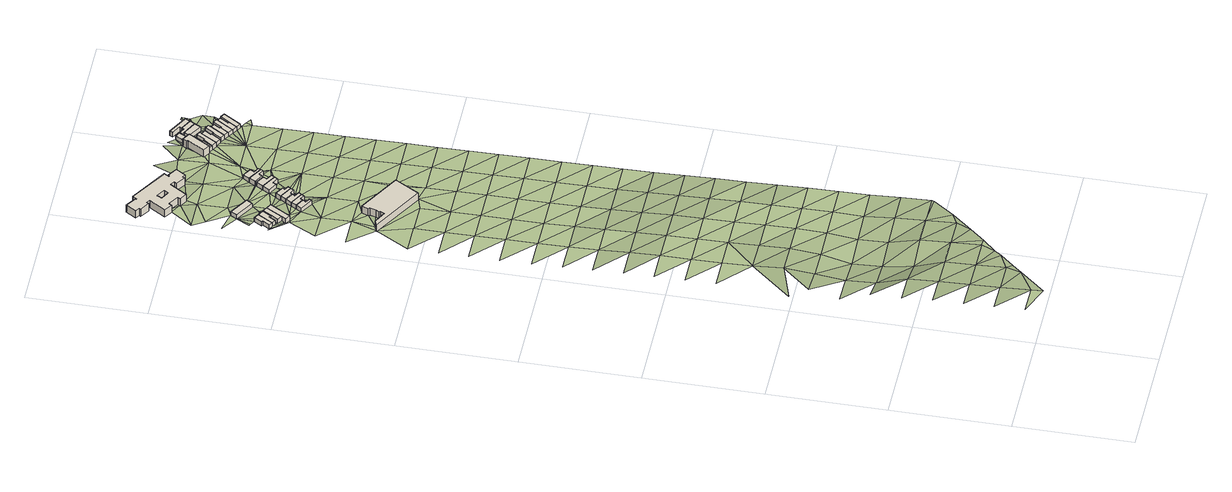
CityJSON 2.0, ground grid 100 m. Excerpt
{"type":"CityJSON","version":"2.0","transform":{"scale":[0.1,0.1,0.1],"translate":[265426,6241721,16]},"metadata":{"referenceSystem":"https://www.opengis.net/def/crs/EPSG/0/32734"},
"CityObjects":{
"building1":{"type":"Building","attributes":{"address":"Swift Street Salt River Cape Town","building":"house","building:levels":"1","footprint":{"type":"Polygon"},"plus_code":"CQX5X2X3+X4R","ground_height":20,"building_height":4.1,"roof_height":24.1},"geometry":[{"type":"Solid","lod":"1","boundaries":[[[[0,1,2,3,4,5]],[[1,6,7,3,2]],[[6,8,9,7]],[[8,10,11,9]],[[10,12,13,11]],[[12,0,5,4,13]],[[4,3,7,9,11,13]],[[12,10,8,6,1,0]]]]}]},
"building2":{"type":"Building","attributes":{"address":"Swift Street Salt River Cape Town","building":"house","building:levels":"1","footprint":{"type":"Polygon"},"plus_code":"CQXFXJX3+X8V","ground_height":19.91,"building_height":4.1,"roof_height":24.01},"geometry":[{"type":"Solid","lod":"1","boundaries":[[[[14,0,5,15]],[[0,12,16,5]],[[12,17,18,16]],[[17,19,20,18]],[[19,21,22,20]],[[21,14,15,22]],[[15,5,16,18,20,22]],[[21,19,17,12,0,14]]]]}]},
"building3":{"type":"Building","attributes":{"address":"9 Shelley Road Salt River 7925 Cape Town","building":"pavilion","building:levels":"2","footprint":{"type":"Polygon"},"plus_code":"CVX2XXXH+X4V","ground_height":21.98,"building_height":6.9,"roof_height":28.88},"geometry":[{"type":"Solid","lod":"1","boundaries":[[[[23,24,25,26]],[[24,27,28,25]],[[27,29,30,28]],[[29,31,32,30]],[[31,33,34,32]],[[33,35,36,34]],[[35,37,38,36]],[[37,39,40,38]],[[39,41,42,40]],[[41,43,44,42]],[[43,23,26,44]],[[26,25,28,30,32,34,36,38,40,42,44]],[[43,41,39,37,35,33,31,29,27,24,23]]]]}]},
"building4":{"type":"Building","attributes":{"address":"Swift Street Salt River Cape Town","building":"house","building:levels":"1","footprint":{"type":"Polygon"},"plus_code":"CQXHX5X9+XXV","ground_height":20.48,"building_height":4.1,"roof_height":24.58},"geometry":[{"type":"Solid","lod":"1","boundaries":[[[[45,14,46,47]],[[14,21,22,48,46]],[[21,49,50,51,48,22]],[[49,52,53,51,50]],[[52,45,47,53]],[[47,46,48,51,53]],[[52,49,21,14,45]]]]}]},
"building5":{"type":"Building","attributes":{"address":"Shelley Road Salt River Cape Town","building":"house","building:levels":"1","footprint":{"type":"Polygon"},"plus_code":"CQXRXMX7+XMV","ground_height":20.48,"building_height":4.1,"roof_height":24.58},"geometry":[{"type":"Solid","lod":"1","boundaries":[[[[45,52,53,47]],[[52,54,55,53]],[[54,56,57,55]],[[56,58,59,57]],[[58,45,47,59]],[[47,53,55,57,59]],[[58,56,54,52,45]]]]}]},
"building6":{"type":"Building","attributes":{"address":"Shelley Road Salt River Cape Town","building":"house","building:levels":"1","footprint":{"type":"Polygon"},"plus_code":"CRXCX8XC+X5W","ground_height":20.48,"building_height":4.1,"roof_height":24.58},"geometry":[{"type":"Solid","lod":"1","boundaries":[[[[60,61,62,63]],[[61,64,65,62]],[[64,66,67,65]],[[66,68,69,67]],[[68,70,71,69]],[[70,60,63,71]],[[63,62,65,67,69,71]],[[70,68,66,64,61,60]]]]}]},
"building7":{"type":"Building","attributes":{"building":"school","building:levels":"1","footprint":{"type":"Polygon"},"plus_code":"CQXRXFXH+XRX","ground_height":19.02,"building_height":4.1,"roof_height":23.12},"geometry":[{"type":"Solid","lod":"1","boundaries":[[[[72,73,74,75]],[[73,76,77,74]],[[76,78,79,77]],[[78,72,75,79]],[[75,74,77,79]],[[78,76,73,72]]]]}]},
"building8":{"type":"Building","attributes":{"address":"Shelley Road Salt River Cape Town","building":"house","building:levels":"1","footprint":{"type":"Polygon"},"plus_code":"CRXFXQXG+XJR","ground_height":20.48,"building_height":4.1,"roof_height":24.58},"geometry":[{"type":"Solid","lod":"1","boundaries":[[[[61,60,63,62]],[[60,80,81,63]],[[80,82,83,81]],[[82,84,85,83]],[[84,86,87,85]],[[86,61,62,87]],[[62,63,81,83,85,87]],[[86,84,82,80,60,61]]]]}]},
"building9":{"type":"Building","attributes":{"address":"Shelley Road Salt River Cape Town","building":"house","building:levels":"1","footprint":{"type":"Polygon"},"plus_code":"CRXMXCXM+XQW","ground_height":20.47,"building_height":4.1,"roof_height":24.57},"geometry":[{"type":"Solid","lod":"1","boundaries":[[[[86,84,85,87]],[[84,88,89,85]],[[88,90,91,89]],[[90,92,93,91]],[[92,94,95,93]],[[94,86,87,95]],[[87,85,89,91,93,95]],[[94,92,90,88,84,86]]]]}]},
"building10":{"type":"Building","attributes":{"address":"Shelley Road Salt River Cape Town","building":"house","building:levels":"1","footprint":{"type":"Polygon"},"plus_code":"CRXQXMX8+X4W","ground_height":20.47,"building_height":4.1,"roof_height":24.57},"geometry":[{"type":"Solid","lod":"1","boundaries":[[[[94,92,93,95]],[[92,96,97,93]],[[96,98,99,97]],[[98,100,101,99]],[[100,102,103,101]],[[102,94,95,103]],[[95,93,97,99,101,103]],[[102,100,98,96,92,94]]]]}]},
"building11":{"type":"Building","attributes":{"address":"Shelley Road Salt River Cape Town","building":"house","building:levels":"1","footprint":{"type":"Polygon"},"plus_code":"CRXXXGXW+XRV","ground_height":20.47,"building_height":4.1,"roof_height":24.57},"geometry":[{"type":"Solid","lod":"1","boundaries":[[[[104,105,101,103]],[[105,106,107,101]],[[106,108,109,107]],[[108,110,111,109]],[[110,112,113,111]],[[112,104,103,113]],[[103,101,107,109,111,113]],[[112,110,108,106,105,104]]]]}]},
"building12":{"type":"Building","attributes":{"address":"Dryden Street Salt River Cape Town","building":"school","building:levels":"2","footprint":{"type":"Polygon"},"plus_code":"CRXFX9XJ+XCX","ground_height":17.57,"building_height":6.9,"roof_height":24.47},"geometry":[{"type":"Solid","lod":"1","boundaries":[[[[114,115,116,117]],[[115,118,119,116]],[[118,120,121,119]],[[120,122,123,121]],[[122,124,125,123]],[[124,126,127,125]],[[126,128,129,127]],[[128,130,131,129]],[[130,132,133,131]],[[132,134,135,133]],[[134,136,137,135]],[[136,138,139,137]],[[138,140,141,139]],[[140,142,143,141]],[[142,144,145,143]],[[144,146,147,145]],[[146,148,149,147]],[[148,150,151,149]],[[150,152,153,151]],[[152,154,155,153]],[[154,156,157,155]],[[156,158,159,157]],[[158,160,161,159]],[[160,162,163,161]],[[162,164,165,163]],[[164,166,167,165]],[[166,168,169,167]],[[168,114,117,169]],[[170,171,172,173]],[[171,174,175,172]],[[174,176,177,175]],[[176,170,173,177]],[[117,116,119,121,123,125,127,129,131,133,135,137,139,141,143,145,147,149,151,153,155,157,159,161,163,165,167,169],[173,172,175,177]],[[168,166,164,162,160,158,156,154,152,150,148,146,144,142,140,138,136,134,132,130,128,126,124,122,120,118,115,114],[176,174,171,170]]]]}]},
"building13":{"type":"Building","attributes":{"address":"Shelley Road Salt River Cape Town","building":"house","building:levels":"1","footprint":{"type":"Polygon"},"plus_code":"CVX7XHX2+X6W","ground_height":19.8,"building_height":4.1,"roof_height":23.9},"geometry":[{"type":"Solid","lod":"1","boundaries":[[[[178,179,180,181]],[[179,182,183,180]],[[182,184,185,183]],[[184,186,187,185]],[[186,188,189,187]],[[188,178,181,189]],[[181,180,183,185,187,189]],[[188,186,184,182,179,178]]]]}]},
"building14":{"type":"Building","attributes":{"address":"Shelley Road Salt River Cape Town","building":"house","building:levels":"1","footprint":{"type":"Polygon"},"plus_code":"CVXFX6X8+XGR","ground_height":19.8,"building_height":4.1,"roof_height":23.9},"geometry":[{"type":"Solid","lod":"1","boundaries":[[[[179,178,181,180]],[[178,190,191,181]],[[190,192,193,191]],[[192,194,195,193]],[[194,196,197,195]],[[196,179,180,197]],[[180,181,191,193,195,197]],[[196,194,192,190,178,179]]]]}]},
"building15":{"type":"Building","attributes":{"address":"Shelley Road Salt River Cape Town","building":"house","building:levels":"1","footprint":{"type":"Polygon"},"plus_code":"CVXJXJX8+X7R","ground_height":19.8,"building_height":4.1,"roof_height":23.9},"geometry":[{"type":"Solid","lod":"1","boundaries":[[[[198,199,200,201,202,203]],[[199,204,205,201,200]],[[204,206,207,205]],[[206,208,209,207]],[[208,210,211,209]],[[210,198,203,202,211]],[[202,201,205,207,209,211]],[[210,208,206,204,199,198]]]]}]},
"building16":{"type":"Building","attributes":{"address":"Shelley Road Salt River Cape Town","building":"house","building:levels":"1","footprint":{"type":"Polygon"},"plus_code":"CVXRXQXM+XRV","ground_height":19.12,"building_height":4.1,"roof_height":23.22},"geometry":[{"type":"Solid","lod":"1","boundaries":[[[[199,198,203,200]],[[198,212,213,203]],[[212,214,215,213]],[[214,216,217,215]],[[216,218,219,217]],[[218,199,200,219]],[[200,203,213,215,217,219]],[[218,216,214,212,198,199]]]]}]},
"building17":{"type":"Building","attributes":{"address":"52 Dove Street Salt River Cape Town","building":"house","building:levels":"2","footprint":{"type":"Polygon"},"plus_code":"C3X5X9XP+X6W","ground_height":18.05,"building_height":6.9,"roof_height":24.95},"geometry":[{"type":"Solid","lod":"1","boundaries":[[[[220,221,222,223,224,225]],[[221,226,227,223,222]],[[226,228,229,227]],[[228,230,231,229]],[[230,232,233,231]],[[232,234,235,233]],[[234,236,237,235]],[[236,220,225,224,237]],[[224,223,227,229,231,233,235,237]],[[236,234,232,230,228,226,221,220]]]]}]},
"building18":{"type":"Building","attributes":{"address":"50 Dove Street Salt River Cape Town","building":"house","building:levels":"1","footprint":{"type":"Polygon"},"plus_code":"C3XFXPXW+XJR","ground_height":17.06,"building_height":4.1,"roof_height":21.16},"geometry":[{"type":"Solid","lod":"1","boundaries":[[[[221,220,225,222]],[[220,238,239,225]],[[238,240,241,239]],[[240,242,243,241]],[[242,244,245,243]],[[244,221,222,245]],[[222,225,239,241,243,245]],[[244,242,240,238,220,221]]]]}]},
"building19":{"type":"Building","attributes":{"address":"48 Dove Street Salt River Cape Town","building":"house","building:levels":"1","footprint":{"type":"Polygon"},"plus_code":"C3XGXJXP+X8R","ground_height":18.05,"building_height":4.1,"roof_height":22.15},"geometry":[{"type":"Solid","lod":"1","boundaries":[[[[238,246,247,248,249,239]],[[246,250,251,248,247]],[[250,252,253,251]],[[252,254,255,253]],[[254,256,257,255]],[[256,240,258,257]],[[240,238,239,249,258]],[[249,248,251,253,255,257,258]],[[240,256,254,252,250,246,238]]]]}]},
"building20":{"type":"Building","attributes":{"address":"46 Dove Street Salt River Cape Town","building":"house","building:levels":"1","footprint":{"type":"Polygon"},"plus_code":"C3XQXQX2+XFV","ground_height":18.05,"building_height":4.1,"roof_height":22.15},"geometry":[{"type":"Solid","lod":"1","boundaries":[[[[259,260,261,248]],[[260,262,263,261]],[[262,264,265,263]],[[264,266,267,265]],[[266,268,251,267]],[[268,259,248,251]],[[248,261,263,265,267,251]],[[268,266,264,262,260,259]]]]}]},
"building21":{"type":"Building","attributes":{"address":"Salt River Cape Town","building":"house","building:levels":"1","footprint":{"type":"Polygon"},"plus_code":"C3XJX5X3+XQV","ground_height":17.06,"building_height":4.1,"roof_height":21.16},"geometry":[{"type":"Solid","lod":"1","boundaries":[[[[269,270,271,272]],[[270,273,274,271]],[[273,275,276,274]],[[275,269,272,276]],[[272,271,274,276]],[[275,273,270,269]]]]}]},
"building22":{"type":"Building","attributes":{"address":"44 Dove Street Salt River Cape Town","building":"house","building:levels":"1","footprint":{"type":"Polygon"},"plus_code":"C4X2X7X3+XWW","ground_height":18.05,"building_height":4.1,"roof_height":22.15},"geometry":[{"type":"Solid","lod":"1","boundaries":[[[[277,278,279,280]],[[278,281,282,279]],[[281,283,284,282]],[[283,285,286,284]],[[285,287,288,286]],[[287,289,290,288]],[[289,277,280,290]],[[280,279,282,284,286,288,290]],[[289,287,285,283,281,278,277]]]]}]},
"building23":{"type":"Building","attributes":{"address":"42 Dove Street Salt River Cape Town","building":"house","building:levels":"1","footprint":{"type":"Polygon"},"plus_code":"C4X6XWXQ+X3R","ground_height":18.05,"building_height":4.1,"roof_height":22.15},"geometry":[{"type":"Solid","lod":"1","boundaries":[[[[277,291,292,280]],[[291,293,294,295,292]],[[293,296,297,298,295,294]],[[296,299,300,298,297]],[[299,278,279,300]],[[278,277,280,279]],[[280,292,295,298,300,279]],[[278,299,296,293,291,277]]]]}]},
"building24":{"type":"Building","attributes":{"address":"Kingsley Road Salt River Cape Town","building":"house","building:levels":"1","footprint":{"type":"Polygon"},"plus_code":"C4X3XJXR+XFW","ground_height":17.06,"building_height":4.1,"roof_height":21.16},"geometry":[{"type":"Solid","lod":"1","boundaries":[[[[301,302,303,304]],[[302,305,306,303]],[[305,307,308,306]],[[307,301,304,308]],[[304,303,306,308]],[[307,305,302,301]]]]}]},
"building25":{"type":"Building","attributes":{"address":"40 Dove Street Salt River Cape Town","building":"house","building:levels":"1","footprint":{"type":"Polygon"},"plus_code":"C4XCX4XG+XQX","ground_height":17.71,"building_height":4.1,"roof_height":21.81},"geometry":[{"type":"Solid","lod":"1","boundaries":[[[[291,309,310,311]],[[309,312,313,310]],[[312,314,315,313]],[[314,316,317,315]],[[316,318,319,317]],[[318,293,294,319]],[[293,291,311,294]],[[311,310,313,315,317,319,294]],[[293,318,316,314,312,309,291]]]]}]},
"building26":{"type":"Building","attributes":{"address":"Kingsley Road Salt River Cape Town","building":"house","building:levels":"1","footprint":{"type":"Polygon"},"plus_code":"C4X6X7X9+XVV","ground_height":17.06,"building_height":4.1,"roof_height":21.16},"geometry":[{"type":"Solid","lod":"1","boundaries":[[[[301,320,321,304]],[[320,322,323,324,321]],[[322,325,326,327,324,323]],[[325,328,329,327,326]],[[328,330,331,329]],[[330,302,303,331]],[[302,301,304,303]],[[304,321,324,327,329,331,303]],[[302,330,328,325,322,320,301]]]]}]},
"building27":{"type":"Building","attributes":{"address":"38 Dove Street Salt River Cape Town","building":"house","building:levels":"1","footprint":{"type":"Polygon"},"plus_code":"C4XPXQX6+X8W","ground_height":17.71,"building_height":4.1,"roof_height":21.81},"geometry":[{"type":"Solid","lod":"1","boundaries":[[[[309,332,333,310]],[[332,334,335,333]],[[334,336,337,335]],[[336,338,339,337]],[[338,312,313,339]],[[312,309,310,313]],[[310,333,335,337,339,313]],[[312,338,336,334,332,309]]]]}]},
"building28":{"type":"Building","attributes":{"address":"Kingsley Road Salt River Cape Town","building":"house","building:levels":"1","footprint":{"type":"Polygon"},"plus_code":"C4X8XVX3+X7R","ground_height":16.66,"building_height":4.1,"roof_height":20.76},"geometry":[{"type":"Solid","lod":"1","boundaries":[[[[340,341,342,343]],[[341,344,345,342]],[[344,346,347,345]],[[346,348,349,347]],[[348,350,323,349]],[[350,340,343,323]],[[343,342,345,347,349,323]],[[350,348,346,344,341,340]]]]}]},
"building29":{"type":"Building","attributes":{"address":"36 Dove Street Salt River Cape Town","building":"house","building:levels":"1","footprint":{"type":"Polygon"},"plus_code":"C4XQXWXR+XQX","ground_height":17.71,"building_height":4.1,"roof_height":21.81},"geometry":[{"type":"Solid","lod":"1","boundaries":[[[[332,351,352,333]],[[351,353,354,352]],[[353,355,356,354]],[[355,334,335,356]],[[334,332,333,335]],[[333,352,354,356,335]],[[334,355,353,351,332]]]]}]},
"terrain1":{"type":"TINRelief","geometry":[{"type":"CompositeSurface","lod":"1","boundaries":[[[357,358,359]],[[360,361,357]],[[360,362,363]],[[357,359,364]],[[364,360,357]],[[362,365,366]],[[367,362,360]],[[365,368,369]],[[367,360,364]],[[362,370,365]],[[368,371,372]],[[367,370,362]],[[367,364,373]],[[368,365,374]],[[371,375,376]],[[370,374,365]],[[377,367,373]],[[370,367,377]],[[378,371,368]],[[375,379,380]],[[378,368,374]],[[379,381,380]],[[370,377,382]],[[383,375,371]],[[370,384,374]],[[385,381,386]],[[383,371,378]],[[382,384,370]],[[387,379,375]],[[378,374,388]],[[387,375,383]],[[388,374,384]],[[389,381,379]],[[382,390,384]],[[391,386,392]],[[378,393,383]],[[387,389,379]],[[393,378,388]],[[388,384,390]],[[386,381,394]],[[395,396,392]],[[387,383,397]],[[394,381,389]],[[390,398,388]],[[393,397,383]],[[399,400,395]],[[387,401,389]],[[392,386,402]],[[394,403,386]],[[393,388,404]],[[401,387,397]],[[398,404,388]],[[392,402,395]],[[405,399,406]],[[403,402,386]],[[394,389,407]],[[393,408,397]],[[407,389,401]],[[399,395,409]],[[410,411,406]],[[393,404,408]],[[403,394,412]],[[402,409,395]],[[404,398,413]],[[401,397,414]],[[412,394,407]],[[406,399,415]],[[416,417,410]],[[397,408,414]],[[403,418,402]],[[404,413,408]],[[409,415,399]],[[407,401,419]],[[418,403,412]],[[410,406,420]],[[416,421,422]],[[419,401,414]],[[409,402,423]],[[415,420,406]],[[407,424,412]],[[408,413,425]],[[418,423,402]],[[426,416,410]],[[408,427,414]],[[428,429,421]],[[407,419,424]],[[409,430,415]],[[420,426,410]],[[418,412,431]],[[408,425,427]],[[423,430,409]],[[421,416,432]],[[419,414,433]],[[434,428,435]],[[431,412,424]],[[420,415,436]],[[426,432,416]],[[433,414,427]],[[418,437,423]],[[430,436,415]],[[421,438,428]],[[419,439,424]],[[440,441,435]],[[437,418,431]],[[420,442,426]],[[432,438,421]],[[439,419,433]],[[430,423,443]],[[436,442,420]],[[428,444,435]],[[431,424,445]],[[446,447,440]],[[443,423,437]],[[432,426,448]],[[438,444,428]],[[445,424,439]],[[446,449,447]],[[430,450,436]],[[442,448,426]],[[435,451,440]],[[437,431,452]],[[450,430,443]],[[453,438,432]],[[444,451,435]],[[452,431,445]],[[442,436,454]],[[432,448,453]],[[449,455,456]],[[457,446,440]],[[437,458,443]],[[454,436,450]],[[459,444,438]],[[451,457,440]],[[458,437,452]],[[449,460,455]],[[461,448,442]],[[446,462,449]],[[453,459,438]],[[450,443,463]],[[461,442,454]],[[464,460,465]],[[466,467,455]],[[451,444,468]],[[469,460,464]],[[460,470,455]],[[457,462,446]],[[463,443,458]],[[467,466,471]],[[470,460,469]],[[465,472,464]],[[453,448,473]],[[459,468,444]],[[474,475,476]],[[471,474,477]],[[450,478,454]],[[448,461,473]],[[479,475,480]],[[480,475,474]],[[470,481,455]],[[470,469,482]],[[449,462,483]],[[451,484,457]],[[485,474,471]],[[474,486,480]],[[478,450,463]],[[480,21,479]],[[459,453,487]],[[19,479,21]],[[468,484,451]],[[73,488,489]],[[466,64,471]],[[64,485,471]],[[455,490,466]],[[73,489,491]],[[461,454,492]],[[462,457,483]],[[487,453,473]],[[455,481,490]],[[0,73,491]],[[485,64,493]],[[72,494,73]],[[492,454,478]],[[468,459,495]],[[485,493,58]],[[484,496,457]],[[497,64,466]],[[457,496,483]],[[73,0,498]],[[64,61,493]],[[14,498,0]],[[461,499,473]],[[495,459,487]],[[45,498,14]],[[86,493,61]],[[490,500,466]],[[499,461,492]],[[501,502,503]],[[500,497,466]],[[72,504,503]],[[498,505,73]],[[45,58,498]],[[493,94,58]],[[493,86,94]],[[468,506,484]],[[490,481,43]],[[505,498,58]],[[487,473,507]],[[506,468,495]],[[60,70,508]],[[502,509,510]],[[504,501,503]],[[496,511,483]],[[504,72,512]],[[497,500,508]],[[508,82,60]],[[507,473,499]],[[94,102,58]],[[60,82,80]],[[509,502,501]],[[82,508,500]],[[513,496,484]],[[483,511,43]],[[58,102,112]],[[58,182,505]],[[500,84,82]],[[495,487,514]],[[513,484,506]],[[500,88,84]],[[515,510,509]],[[90,88,92]],[[512,505,182]],[[112,182,58]],[[516,500,490]],[[514,487,507]],[[88,517,92]],[[96,92,98]],[[518,515,509]],[[43,516,490]],[[511,496,519]],[[98,92,517]],[[511,520,43]],[[512,521,504]],[[501,522,509]],[[501,504,521]],[[495,523,506]],[[98,517,100]],[[513,519,496]],[[112,524,182]],[[182,179,512]],[[525,88,500]],[[524,526,527]],[[520,516,43]],[[523,495,514]],[[528,529,530]],[[512,179,196]],[[524,184,182]],[[531,520,511]],[[524,527,184]],[[516,525,500]],[[532,517,88]],[[512,196,533]],[[528,534,529]],[[533,521,512]],[[501,535,522]],[[536,513,506]],[[519,531,511]],[[532,100,517]],[[188,184,527]],[[100,532,527]],[[521,535,501]],[[536,506,523]],[[186,184,188]],[[525,532,88]],[[522,537,538]],[[516,520,539]],[[532,188,527]],[[537,522,540]],[[519,513,541]],[[533,196,194]],[[533,199,521]],[[531,539,520]],[[522,535,540]],[[533,194,542]],[[538,537,543]],[[536,541,513]],[[192,190,194]],[[218,521,199]],[[188,532,178]],[[194,190,542]],[[535,521,218]],[[525,516,544]],[[190,545,542]],[[546,531,519]],[[542,545,547]],[[539,544,516]],[[190,178,548]],[[535,549,540]],[[548,178,532]],[[540,549,550]],[[541,546,519]],[[545,190,548]],[[551,552,553]],[[525,554,532]],[[553,555,551]],[[548,556,545]],[[216,557,558]],[[559,539,531]],[[548,558,556]],[[218,560,535]],[[544,554,525]],[[561,218,216]],[[562,555,553]],[[560,549,535]],[[216,558,561]],[[546,559,531]],[[548,532,563]],[[560,562,549]],[[561,560,218]],[[544,539,564]],[[554,563,532]],[[548,565,558]],[[559,564,539]],[[561,558,566]],[[567,554,544]],[[560,568,562]],[[563,565,548]],[[562,568,569]],[[564,567,544]],[[560,561,570]],[[565,566,558]],[[568,560,571]],[[572,563,554]],[[571,560,570]],[[570,561,573]],[[567,572,554]],[[259,573,561]],[[566,259,561]],[[230,568,571]],[[565,563,574]],[[573,575,570]],[[572,574,563]],[[230,571,232]],[[568,230,228]],[[568,228,576]],[[259,566,260]],[[577,566,565]],[[566,578,260]],[[574,577,565]],[[566,579,578]],[[580,260,578]],[[581,244,582]],[[270,228,226]],[[260,580,262]],[[583,254,581]],[[228,270,269]],[[566,309,579]],[[270,226,273]],[[581,254,244]],[[221,244,226]],[[228,269,584]],[[585,262,580]],[[566,586,309]],[[273,226,587]],[[226,244,587]],[[244,254,587]],[[577,588,566]],[[589,273,587]],[[566,590,586]],[[266,264,262]],[[252,587,254]],[[266,262,585]],[[591,266,585]],[[273,589,275]],[[590,566,588]],[[587,592,589]],[[268,266,252]],[[593,275,589]],[[594,266,591]],[[307,587,252]],[[266,594,252]],[[595,275,593]],[[252,594,307]],[[293,299,296]],[[596,593,597]],[[299,293,318]],[[586,590,598]],[[593,596,599]],[[594,281,307]],[[278,299,281]],[[299,318,316]],[[600,590,588]],[[307,281,301]],[[281,299,316]],[[316,301,281]],[[588,601,600]],[[590,602,598]],[[334,603,336]],[[336,603,338]],[[355,603,334]],[[338,314,312]],[[598,602,353]],[[338,355,314]],[[314,604,316]],[[338,603,355]],[[301,605,320]],[[606,301,316]],[[314,355,604]],[[320,605,607]],[[316,604,606]],[[301,606,605]],[[605,608,607]],[[609,607,608]]]}]}
},
"vertices":[
[238,6348,39],[195,6372,39],[195,6372,80],[195,6372,81],[238,6348,81],[238,6348,80],[156,6305,39],[156,6305,81],[167,6298,39],[167,6298,81],[131,6237,39],[131,6237,81],[163,6219,39],[163,6219,81],
[286,6321,39],[286,6321,80],[163,6219,80],[194,6200,39],[194,6200,80],[229,6259,39],[229,6259,80],[244,6250,39],[244,6250,80],
[441,5550,56],[419,5491,56],[419,5491,129],[441,5550,129],[431,5482,56],[431,5482,129],[415,5431,56],[415,5431,129],[397,5397,56],[397,5397,129],[406,5392,56],[406,5392,129],[387,5358,56],[387,5358,129],[290,5410,56],[290,5410,129],[247,5389,56],[247,5389,129],[680,5138,56],[680,5138,129],[799,5342,56],[799,5342,129],
[324,6297,39],[286,6321,86],[324,6297,86],[244,6250,86],[206,6184,39],[206,6184,80],[206,6184,86],[247,6161,39],[247,6161,86],
[223,6122,39],[223,6122,86],[265,6097,39],[265,6097,86],[368,6273,39],[368,6273,86],
[470,6031,45],[399,6072,45],[399,6072,86],[470,6031,86],[370,6025,45],[370,6025,86],[476,5959,45],[476,5959,86],[490,5982,45],[490,5982,86],[454,6005,45],[454,6005,86],
[242,6570,30],[210,6517,30],[210,6517,71],[242,6570,71],[367,6421,30],[367,6421,71],[400,6473,30],[400,6473,71],
[482,6052,45],[482,6052,86],[518,6031,45],[518,6031,86],[534,6054,45],[534,6054,86],[425,6118,45],[425,6118,86],
[549,6081,45],[549,6081,86],[509,6105,45],[509,6105,86],[522,6126,45],[522,6126,86],[453,6166,45],[453,6166,86],
[532,6144,45],[532,6144,86],[573,6125,45],[573,6125,86],[588,6153,45],[588,6153,86],[484,6213,45],[484,6213,86],
[484,6213,38],[588,6153,38],[602,6177,38],[602,6177,86],[568,6197,38],[568,6197,86],[580,6217,38],[580,6217,86],[509,6258,38],[509,6258,86],
[636,7089,9],[554,7141,9],[554,7141,85],[636,7089,85],[547,7130,9],[547,7130,85],[542,7133,9],[542,7133,85],[566,7172,9],[566,7172,85],[255,7368,9],[255,7368,85],[231,7331,9],[231,7331,85],[228,7333,9],[228,7333,85],[233,7340,9],[233,7340,85],[143,7398,9],[143,7398,85],[88,7312,9],[88,7312,85],[122,7291,9],[122,7291,85],[113,7278,9],[113,7278,85],[193,7226,9],[193,7226,85],[205,7245,9],[205,7245,85],[234,7227,9],[234,7227,85],[143,7086,9],[143,7086,85],[209,7043,9],[209,7043,85],[225,7068,9],[225,7068,85],[309,7014,9],[309,7014,85],[296,6993,9],[296,6993,85],[357,6954,9],[357,6954,85],[450,7100,9],[450,7100,85],[487,7077,9],[487,7077,85],[472,7053,9],[472,7053,85],[547,7005,9],[547,7005,85],[558,7022,9],[558,7022,85],[583,7006,9],[583,7006,85],[301,7178,9],[372,7138,9],[372,7138,85],[301,7178,85],[350,7099,9],[350,7099,85],[279,7139,9],[279,7139,85],
[702,6306,38],[580,6378,38],[580,6378,79],[702,6306,79],[545,6320,38],[545,6320,79],[619,6277,38],[619,6277,79],[634,6303,38],[634,6303,79],[683,6275,38],[683,6275,79],
[719,6334,38],[719,6334,79],[669,6364,38],[669,6364,79],[686,6393,38],[686,6393,79],[614,6436,38],[614,6436,79],
[771,6430,31],[652,6501,31],[652,6501,72],[652,6501,79],[771,6430,79],[771,6430,72],[620,6448,31],[620,6448,79],[694,6404,31],[694,6404,79],[712,6434,31],[712,6434,79],[757,6407,31],[757,6407,79],
[786,6454,31],[786,6454,72],[739,6479,31],[739,6479,72],[760,6513,31],[760,6513,72],[686,6559,31],[686,6559,72],
[957,6893,11],[1050,7047,11],[1050,7047,52],[1050,7047,89],[957,6893,89],[957,6893,52],[1062,7067,11],[1062,7067,89],[995,7106,11],[995,7106,89],[974,7072,11],[974,7072,89],[986,7065,11],[986,7065,89],[899,6917,11],[899,6917,89],[951,6885,11],[951,6885,89],
[996,6868,11],[996,6868,52],[1046,6949,11],[1046,6949,52],[1036,6955,11],[1036,6955,52],[1080,7028,11],[1080,7028,52],
[1035,6845,11],[1035,6845,52],[1035,6845,61],[996,6868,61],[1119,6980,11],[1119,6980,61],[1131,6996,11],[1131,6996,61],[1100,7015,11],[1100,7015,61],[1056,6944,11],[1056,6944,61],[1046,6949,61],
[1035,6845,21],[1077,6820,21],[1077,6820,61],[1128,6899,21],[1128,6899,61],[1121,6904,21],[1121,6904,61],[1155,6958,21],[1155,6958,61],[1119,6980,21],
[1060,7177,11],[1021,7104,11],[1021,7104,52],[1060,7177,52],[1061,7081,11],[1061,7081,52],[1102,7157,11],[1102,7157,52],
[1132,6797,17],[1210,6921,17],[1210,6921,61],[1132,6797,61],[1223,6944,17],[1223,6944,61],[1191,6963,17],[1191,6963,61],[1147,6890,17],[1147,6890,61],[1140,6894,17],[1140,6894,61],[1095,6821,17],[1095,6821,61],
[1170,6773,17],[1170,6773,61],[1217,6846,17],[1217,6846,58],[1217,6846,61],[1211,6851,17],[1211,6851,58],[1211,6851,61],[1242,6901,17],[1242,6901,61],
[1230,7056,7],[1111,7120,7],[1111,7120,52],[1230,7056,52],[1084,7072,7],[1084,7072,52],[1203,7004,7],[1203,7004,52],
[1211,6745,17],[1211,6745,58],[1170,6773,58],[1301,6886,17],[1301,6886,58],[1309,6893,17],[1309,6893,58],[1273,6916,17],[1273,6916,58],[1225,6841,17],[1225,6841,58],
[1254,7097,7],[1254,7097,52],[1162,7148,7],[1162,7148,48],[1162,7148,52],[1153,7129,7],[1153,7129,48],[1153,7129,52],[1106,7154,7],[1106,7154,52],[1093,7130,7],[1093,7130,52],
[1251,6721,17],[1251,6721,58],[1296,6792,17],[1296,6792,58],[1286,6798,17],[1286,6798,58],[1330,6868,17],[1330,6868,58],
[1254,7097,1],[1280,7141,1],[1280,7141,48],[1254,7097,48],[1111,7235,1],[1111,7235,48],[1098,7210,1],[1098,7210,48],[1174,7168,1],[1174,7168,48],[1162,7148,1],
[1288,6698,17],[1288,6698,58],[1382,6846,17],[1382,6846,58],[1345,6869,17],[1345,6869,58],
[322,100,280],[72,100,290],[324,5,280],[322,350,262],[72,350,278],[322,600,250],[72,600,266],[523,222,267],[322,850,237],[72,850,263],[573,350,252],[322,1100,224],[72,1100,241],[573,600,238],[322,1355,135],[72,1355,232],[605,304,252],[573,850,228],[322,1605,122],[72,1605,143],[711,419,245],[573,1100,135],[322,1855,148],[72,1855,202],[322,2105,168],[776,483,227],[573,1355,88],[824,600,227],[0,2001,165],[330,2359,136],[573,1605,75],[824,850,214],[573,1855,134],[881,593,227],[72,2605,135],[322,2605,134],[824,1100,194],[573,2105,154],[322,2855,130],[72,2855,131],[824,1355,123],[1003,725,213],[322,3105,126],[72,3105,124],[824,1605,111],[573,2605,129],[573,2355,140],[1075,850,197],[72,3355,119],[322,3355,115],[824,1855,142],[1075,1100,182],[573,2855,125],[322,3605,102],[72,3605,108],[824,2105,144],[1163,898,197],[1075,1355,165],[573,3105,121],[322,3850,92],[72,3850,96],[824,2355,137],[1075,1605,139],[573,3355,109],[322,4100,83],[72,4100,85],[824,2605,128],[1075,1855,142],[1315,1081,176],[573,3605,99],[1325,1100,176],[322,4360,80],[72,4360,80],[824,2855,125],[1075,2105,139],[573,3850,86],[1325,1355,162],[72,4610,78],[322,4610,77],[824,3105,115],[1075,2355,133],[573,4100,78],[1325,1605,147],[322,4855,73],[72,4855,76],[824,3355,100],[1075,2605,123],[573,4360,76],[1325,1855,142],[322,5105,69],[72,5105,72],[824,3605,89],[247,5389,64],[1075,2855,116],[573,4610,74],[1325,2105,135],[824,3850,80],[1075,3105,106],[322,5605,58],[72,5605,61],[573,4855,69],[1325,2355,123],[824,4100,75],[290,5410,64],[1075,3355,93],[573,5105,65],[1325,2605,115],[397,5397,64],[387,5358,64],[322,5855,52],[101,5860,55],[824,4360,73],[415,5431,64],[419,5491,58],[234,6091,45],[406,5392,64],[1075,3605,82],[223,6122,45],[163,6219,47],[131,6237,40],[119,6242,40],[1325,2855,107],[194,6200,47],[206,6184,45],[441,5550,58],[431,5482,58],[680,5138,64],[824,4610,70],[265,6097,45],[247,6161,45],[1075,3850,75],[144,6402,40],[153,6397,40],[573,5605,54],[195,6372,40],[1325,3105,96],[322,6110,45],[72,6610,32],[1075,4100,71],[824,4855,65],[476,5959,50],[322,6360,39],[1325,3355,85],[573,5855,50],[322,6860,23],[72,6860,24],[134,6757,24],[322,6610,30],[367,6421,39],[1075,4360,66],[1325,3605,77],[490,5982,50],[296,6993,16],[209,7043,16],[824,5105,61],[400,6473,39],[1075,4610,64],[1325,3850,72],[225,7068,16],[824,5605,51],[573,6110,45],[309,7014,16],[1075,4855,60],[824,5355,56],[573,6610,31],[357,6954,23],[1325,4100,68],[580,6217,45],[824,5855,46],[568,6197,45],[602,6177,45],[350,7099,16],[301,7178,16],[279,7139,16],[1075,5105,56],[824,6110,42],[620,6448,38],[372,7138,16],[573,6860,24],[1325,4360,65],[472,7053,16],[450,7100,16],[1075,5355,52],[547,7005,16],[1325,4610,61],[694,6404,38],[487,7077,16],[1075,5605,47],[757,6407,38],[1325,4855,57],[712,6434,38],[824,6360,38],[583,7006,16],[558,7022,16],[542,7133,16],[547,7130,16],[554,7141,16],[1075,5855,42],[566,7172,16],[771,6430,38],[739,6479,38],[786,6454,38],[1325,5105,53],[824,6860,23],[824,6610,31],[636,7089,16],[1075,6110,38],[1325,5355,49],[1075,6360,35],[1075,6610,30],[1325,5605,43],[824,7110,15],[732,7291,6],[951,6885,21],[899,6917,23],[1325,5855,39],[996,6868,21],[1325,6110,35],[957,6893,21],[976,7263,1],[1325,6360,32],[1132,6797,21],[1170,6773,21],[1095,6821,21],[1046,6949,21],[1036,6955,21],[1056,6944,21],[1025,7236,1],[1140,6894,21],[1251,6721,26],[1084,7072,11],[1325,6610,26],[1093,7130,11],[1296,6687,26],[1147,6890,21],[1111,7120,11],[1106,7154,11],[1191,6963,21],[1098,7210,11],[1162,7148,11],[1153,7129,11],[1288,6698,26],[1174,7168,11],[1344,6659,26],[1388,6632,26],[1389,6836,17],[1325,6860,17],[1374,6925,17],[1325,7110,7],[1388,7023,7],[1280,7141,7],[1332,7181,7],[1304,7185,7]
]}
